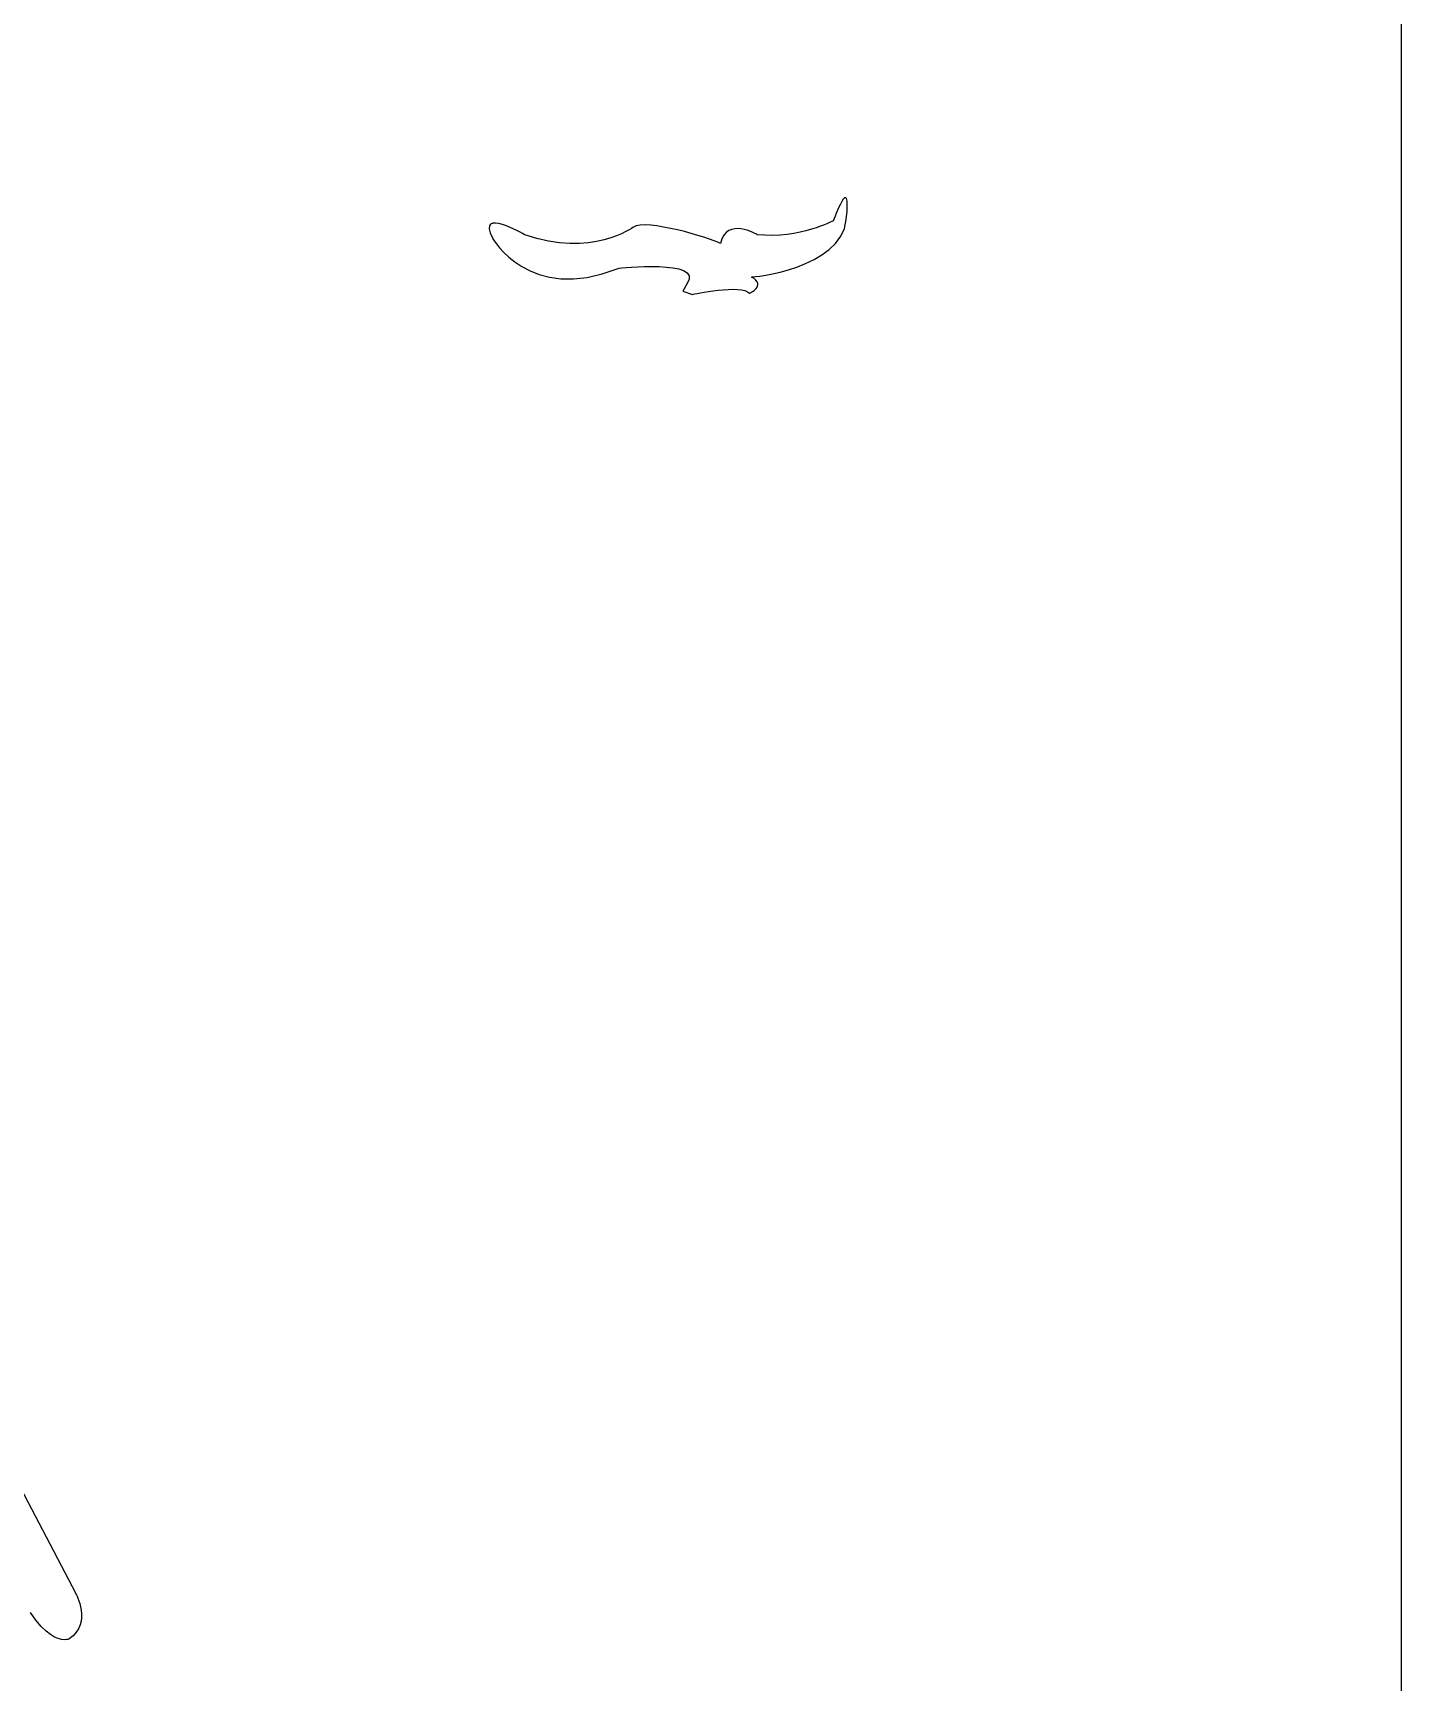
# Model space of a CAD drawing. Extents: x -45 to 45, y -91 to 91.
# Drawn here: x 14.38 to 44.84, y -27.2 to 9.52 of the extents above; entities that cross this region are included whole.
import ezdxf

# ---------------------------------------------------------------- set-up
doc = ezdxf.new("R2010")
doc.units = 0
doc.layers.get('0').update_dxf_attribs({"linetype": 'CONTINUOUS'})

msp = doc.modelspace()

# ---------------------------------------------------------------- linework, layer by layer
for points in [[(-44.8424, 90.5185), (44.8423, 90.5185), (44.8423, -90.5185), (-44.8424, -90.5185), (-44.8424, 90.5185)], [(27.7472, 5.1977), (27.7472, 5.1977), (27.7363, 5.1899), (27.7041, 5.1686), (27.6511, 5.1364), (27.578, 5.0965), (27.4851, 5.0513), (27.3732, 5.0039), (27.2428, 4.957), (27.0944, 4.9137), (26.9285, 4.8764), (26.7459, 4.8483), (26.5468, 4.832), (26.3323, 4.8306), (26.1024, 4.8465), (25.8581, 4.883), (25.5996, 4.9427), (25.3278, 5.0286), (25.3278, 5.0286), (25.3157, 5.0354), (25.2821, 5.0541), (25.2305, 5.0818), (25.1649, 5.1157), (25.0886, 5.1527), (25.0055, 5.1903), (24.9192, 5.2253), (24.8337, 5.2551), (24.7521, 5.2764), (24.6785, 5.2869), (24.6164, 5.2833), (24.5698, 5.263), (24.5419, 5.2229), (24.5368, 5.1603), (24.5579, 5.0723), (24.6092, 4.9561), (24.6092, 4.9561), (24.6187, 4.9396), (24.648, 4.8942), (24.6974, 4.8251), (24.7675, 4.7381), (24.8587, 4.6383), (24.9716, 4.5315), (25.1067, 4.4231), (25.2649, 4.3186), (25.446, 4.2232), (25.6512, 4.1428), (25.8806, 4.0827), (26.135, 4.0485), (26.4147, 4.0455), (26.7204, 4.0793), (27.0526, 4.1554), (27.4118, 4.2794), (27.4118, 4.2794), (27.4331, 4.2816), (27.4933, 4.2875), (27.5859, 4.2956), (27.7051, 4.3046), (27.8443, 4.3127), (27.9978, 4.3187), (28.159, 4.3211), (28.322, 4.3186), (28.4803, 4.3093), (28.6281, 4.2922), (28.7589, 4.2656), (28.8669, 4.2283), (28.9455, 4.1785), (28.9889, 4.115), (28.9907, 4.0363), (28.9449, 3.941), (28.8491, 3.7718), (29.0646, 3.6993), (29.0646, 3.6993), (29.077, 3.7019), (29.1122, 3.7092), (29.1672, 3.7201), (29.2393, 3.7336), (29.3251, 3.7485), (29.4219, 3.7642), (29.5267, 3.7793), (29.6364, 3.7929), (29.748, 3.8038), (29.8586, 3.8113), (29.9652, 3.814), (30.065, 3.8113), (30.1546, 3.8018), (30.2314, 3.7847), (30.2922, 3.7589), (30.3342, 3.7235), (30.3342, 3.7235), (30.3383, 3.7253), (30.3499, 3.731), (30.3672, 3.7402), (30.3888, 3.7529), (30.4127, 3.7685), (30.4377, 3.7871), (30.4619, 3.8084), (30.4839, 3.8322), (30.5017, 3.8581), (30.5142, 3.8862), (30.5194, 3.9161), (30.516, 3.9477), (30.502, 3.9806), (30.4762, 4.0148), (30.4367, 4.05), (30.3821, 4.086), (30.3821, 4.086), (30.4044, 4.0881), (30.4677, 4.0953), (30.5662, 4.1088), (30.6945, 4.1297), (30.8466, 4.159), (31.0173, 4.198), (31.2006, 4.2477), (31.3911, 4.3095), (31.5828, 4.3841), (31.7703, 4.473), (31.9479, 4.5771), (32.1101, 4.6977), (32.2509, 4.8358), (32.365, 4.9926), (32.4466, 5.1692), (32.4901, 5.3669), (32.4901, 5.3669), (32.5064, 5.5497), (32.512, 5.6849), (32.5078, 5.7773), (32.4955, 5.832), (32.4762, 5.8537), (32.4516, 5.8476), (32.4227, 5.8185), (32.3912, 5.7716), (32.3581, 5.7114), (32.325, 5.6433), (32.2932, 5.572), (32.2643, 5.5027), (32.2393, 5.44), (32.2198, 5.3892), (32.207, 5.3551), (32.2026, 5.3427), (32.2026, 5.3427), (32.1939, 5.338), (32.1687, 5.3251), (32.1275, 5.3052), (32.0715, 5.2799), (32.0009, 5.2501), (31.9169, 5.2176), (31.8201, 5.1835), (31.7115, 5.1493), (31.5913, 5.116), (31.4609, 5.0853), (31.3207, 5.0584), (31.1717, 5.0368), (31.0144, 5.0215), (30.8499, 5.0142), (30.6787, 5.0161), (30.5019, 5.0286), (30.5019, 5.0286), (30.4942, 5.033), (30.4727, 5.045), (30.4389, 5.0623), (30.3947, 5.0832), (30.3417, 5.1052), (30.2819, 5.1265), (30.2169, 5.1449), (30.1485, 5.1584), (30.0783, 5.1646), (30.0082, 5.1617), (29.9398, 5.1476), (29.8753, 5.1202), (29.8158, 5.0773), (29.7636, 5.0169), (29.7202, 4.9368), (29.6875, 4.8352), (29.6875, 4.8352), (29.6279, 4.8624), (29.5445, 4.8952), (29.4405, 4.9322), (29.3193, 4.9724), (29.1841, 5.0139), (29.0386, 5.0558), (28.8859, 5.0967), (28.7296, 5.1352), (28.5727, 5.1698), (28.4189, 5.1995), (28.2714, 5.2228), (28.1337, 5.2385), (28.0089, 5.245), (27.9008, 5.2414), (27.8123, 5.226), (27.7472, 5.1977)], [(3.3009, -2.2639), (15.3296, -25.2315), (15.3296, -25.2315), (15.3336, -25.2388), (15.3447, -25.2601), (15.3608, -25.2939), (15.3803, -25.339), (15.401, -25.3937), (15.4213, -25.4568), (15.4392, -25.5269), (15.453, -25.6028), (15.4605, -25.6827), (15.4601, -25.7656), (15.4498, -25.8499), (15.428, -25.9344), (15.3924, -26.0175), (15.3415, -26.0981), (15.2733, -26.1746), (15.186, -26.2458), (15.186, -26.2458), (15.1785, -26.2487), (15.1567, -26.255), (15.1213, -26.2608), (15.0732, -26.2624), (15.013, -26.2556), (14.9416, -26.237), (14.8598, -26.2024), (14.7685, -26.1483), (14.6681, -26.0704), (14.5599, -25.9652), (14.4443, -25.8287), (14.3224, -25.6573)]]:
    msp.add_lwpolyline(points)

doc.saveas('drawing.dxf')
